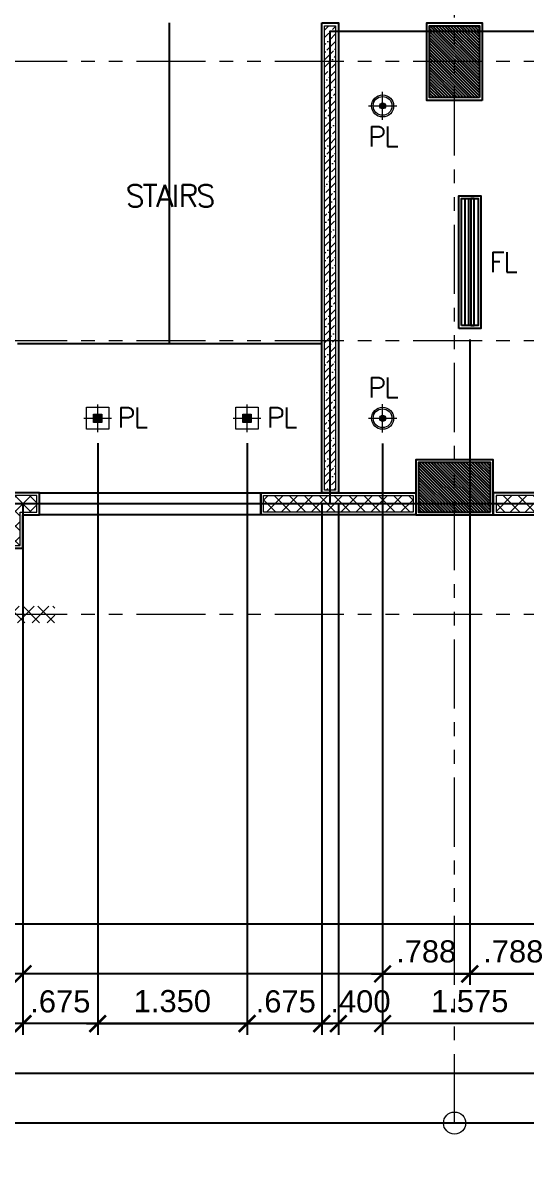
# Model space of a CAD drawing. Header units: metres. Extents: x -12400 to 1, y 0 to 106422.
# Drawn here: x -12119.01 to -12114.47, y 106331.7 to 106342.09 of the extents above; entities that cross this region are included whole.
import ezdxf

# ---------------------------------------------------------------- set-up
doc = ezdxf.new("R2010")
doc.units = ezdxf.units.M
doc.header["$PDMODE"] = 35
doc.linetypes.add('PHANTOM2', pattern=[1.25, 0.625, -0.125, 0.125, -0.125, 0.125, -0.125])
for name, color, linetype, lineweight in [('A-DIM-100', 8, 'Continuous', 0), ('DIM 001', 251, 'Continuous', 13), ('FURN', 8, 'Continuous', 5), ('HATCH', 250, 'Continuous', 5), ('LAYOUT', 1, 'Continuous', 20), ('LF 001', 51, 'Continuous', 20)]:
    doc.layers.add(name, color=color, linetype=linetype, lineweight=lineweight)
for name, color, linetype in [('E_FIX_LIGHT1', 2, 'Continuous'), ('lighting', 1, 'Continuous'), ('stone', 15, 'Continuous'), ('txt', 2, 'Continuous'), ('WALL', 7, 'Continuous')]:
    doc.layers.add(name, color=color, linetype=linetype)
doc.layers.add('GUIDELINES', color=206, linetype='Continuous', plot=False)
doc.styles.add('DIMTXT-100', font='arial.ttf')
doc.styles.add('swis721', font='swiss.ttf')
doc.styles.add('T.25', font='romans.shx', dxfattribs={"height": 0.2})
doc.dimstyles.new('D-100', dxfattribs={"dimtxt": 0.2, "dimasz": 0.15, "dimexe": 0.1, "dimexo": 0.1, "dimgap": 0.1, "dimtad": 1, "dimdec": 3, "dimzin": 4, "dimdsep": 46, "dimtxsty": 'DIMTXT-100', "dimblk": 'ARCHTICK', "dimcen": 0.2, "dimdle": 0.1, "dimclrd": 8, "dimclre": 8, "dimclrt": 2, "dimadec": 0, "dimazin": 1, "dimtfac": 1, "dimtdec": 3, "dimtofl": 0, "dimtmove": 2, "dimatfit": 3, "dimfxl": 1, "dimarcsym": 0})
doc.dimstyles.new('DIM 200', dxfattribs={"dimtxt": 200, "dimasz": 1, "dimexe": 0, "dimexo": 40, "dimgap": 50, "dimtad": 1, "dimtoh": 1, "dimdec": 0, "dimlfac": 2, "dimtxsty": 'swis721', "dimblk": 'CIR', "dimcen": 0, "dimclrd": 155, "dimclre": 155, "dimclrt": 4, "dimadec": 0, "dimazin": 0, "dimtfac": 1, "dimtdec": 0, "dimtix": 1, "dimtmove": 1, "dimatfit": 3, "dimldrblk": 'CIR', "dimfxl": 0, "dimarcsym": 0})

# ---------------------------------------------------------------- blocks, each defined once
blk = doc.blocks.new('CIR')
at = {"color": 4}
blk.add_circle((0, 0), 50, dxfattribs=at)
blk = doc.blocks.new('A$C1B753C5A')
at = {"layer": 'WALL'}
h = blk.add_hatch(dxfattribs=at)
h.set_pattern_fill('ANSI31', color=250, scale=0.15)
h.set_pattern_definition([(45, (-1494.388102653662, 303.0677240852394), (-0.01325825214724777, 0.01325825214724777), [])])
h.paths.add_polyline_path([(0.4750000000001364, 0.6749999999999545), (0.02500000000009089, 0.6749999999999545), (0.02500000000009095, 0.02499999999997721), (0.4750000000001364, 0.02499999999997721)])
at = {"color": 7}
blk.add_lwpolyline([(0, 0), (0.5000000000002274, 0), (0.5000000000002274, 0.6999999999999318), (0, 0.6999999999999318)], close=True, dxfattribs=at)
at = {"layer": 'stone', "color": 5}
blk.add_lwpolyline([(0.02500000000009095, 0.02499999999997726), (0.4750000000001364, 0.02499999999997726), (0.4750000000001364, 0.6749999999999545), (0.02500000000009095, 0.6749999999999545)], close=True, dxfattribs=at)
blk = doc.blocks.new('COLUMNS2F')
at = {"xscale": -1}
blk.add_blockref('A$C1B753C5A', (-12149.70441529414, 106330.3999565114), dxfattribs=at)
at = {"rotation": 90}
blk.add_blockref('A$C1B753C5A', (-12149.60441529414, 106326.6499565114), dxfattribs=at)
blk = doc.blocks.new('*U1968')
at = {"layer": 'HATCH'}
h = blk.add_hatch(dxfattribs=at)
h.set_pattern_fill('ANSI37', color=256, scale=0.03, angle=-180)
h.set_pattern_definition([(225, (0.3124999999343305, 0), (0.06735192090801863, -0.06735192090801868), []), (314.9999999999999, (0.3124999999343305, 0), (0.06735192090801868, 0.06735192090801861), [])])
h.paths.add_polyline_path([(0.02500000000873115, 0.1749999999883585), (0.02500000000873115, 0.02499999999417923), (1.374999999939787, 0.02499999999417923), (1.374999999939787, 0.1749999999883585)])
blk.add_lwpolyline([(0, 0.1999999999825377), (0, 0), (1.399999999933967, 0), (1.399999999933967, 0.1999999999825377)], close=True)
blk.add_lwpolyline([(0.02500000000873115, 0.1749999999883585), (0.02500000000873115, 0.02499999999417923), (1.374999999939787, 0.02499999999417923), (1.374999999939787, 0.1749999999883585)], close=True, dxfattribs=at)
blk = doc.blocks.new('*U1740')
at = {"layer": 'HATCH'}
h = blk.add_hatch(dxfattribs=at)
h.set_pattern_fill('ANSI36', color=256, scale=0.015)
h.set_pattern_definition([(45, (12095.52419102845, -106406.7665946045), (0.025256970340507, 0.09260889124852564), [0.1190625, -0.0238125, 0, -0.0238125])])
h.paths.add_polyline_path([(0.0249999999996362, 0.1249999999854481), (0.02499999999963665, 0.02499999999417923), (4.224999999947385, 0.02499999999417923), (4.224999999947385, 0.1249999999854481)])
at = {"color": 4}
blk.add_lwpolyline([(4.249999999947021, 0), (4.249999999947021, 0.1499999999796273), (0, 0.1499999999796273), (0, 0)], close=True, dxfattribs=at)
at = {"layer": 'HATCH'}
blk.add_lwpolyline([(4.224999999947385, 0.02499999999417923), (4.224999999947385, 0.1249999999854481), (0.0249999999996362, 0.1249999999854481), (0.0249999999996362, 0.02499999999417923)], close=True, dxfattribs=at)
blk = doc.blocks.new('*U1962')
at = {"layer": 'HATCH'}
h = blk.add_hatch(dxfattribs=at)
h.set_pattern_fill('ANSI37', color=256, scale=0.03, angle=-180)
h.set_pattern_definition([(225, (-0.8132692456248353, 0), (0.06735192090801863, -0.06735192090801868), []), (314.9999999999999, (-0.8132692456248353, 0), (0.06735192090801868, 0.06735192090801861), [])])
h.paths.add_polyline_path([(-0.7882692456161041, 0.1749999999883585), (-0.7882692456161041, 0.02499999999417923), (0.2492307543806217, 0.02499999999417923), (0.2492307543806217, 0.1749999999883585)])
blk.add_lwpolyline([(0, 0.1999999999825377), (0, 0), (0.2742307543748009, 0), (0.2742307543748009, 0.1999999999825377)], close=True)
blk.add_lwpolyline([(0.02500000000873115, 0.1749999999883585), (0.02500000000873115, 0.02499999999417923), (0.2492307543806217, 0.02499999999417923), (0.2492307543806217, 0.1749999999883585)], close=True, dxfattribs=at)
blk = doc.blocks.new('A$C68b8fe4d')
at = {"layer": 'HATCH'}
h = blk.add_hatch(dxfattribs=at)
h.set_pattern_fill('ANSI37', color=256, scale=0.03)
h.set_pattern_definition([(45, (12161.35441529413, -106386.5702236537), (-0.06735192090801866, 0.06735192090801866), []), (135, (12161.35441529413, -106386.5702236537), (-0.06735192090801866, -0.06735192090801864), [])])
h.paths.add_polyline_path([(10.3250000000553, 2.024999999994179), (10.3250000000553, 2.17500000000291), (10.02499999998872, 2.175000000119326), (10.02499999998872, 1.724999999991269), (10.17500000000109, 1.724999999991269), (10.17500000000109, 2.025000000110595)])
at = {"color": 8}
for points in [[(11.52499999996689, 3.55000000000291), (11.52499999996689, 6.449999999967986)], [(10.14999999995416, 3.55000000000291), (12.89999999997963, 3.55000000000291)]]:
    blk.add_lwpolyline(points, dxfattribs=at)
blk.add_lwpolyline([(10.35000000004948, 2), (10.35000000004948, 2.19999999999709), (9.999999999994543, 2.200000000113505), (9.999999999994543, 1.69999999999709), (10.19999999999527, 1.69999999999709), (10.19999999999527, 2.000000000116415)], close=True)
at = {"color": 1}
blk.add_lwpolyline([(10.35000000004948, 2.19999999999709), (12.35000000001128, 2.19999999999709), (12.35000000001128, 2.000000000043656), (10.35000000004948, 2.000000000043656)], close=True, dxfattribs=at)
at = {"layer": 'GUIDELINES'}
for points in [[(1.100000000000364, 19.59999999999127), (10.10000000000036, 19.59999999999127), (10.10000000000036, 18.89999999999418), (18.10000000000036, 18.89999999999418), (18.10000000000036, 19.59999999999127), (27.10000000000036, 19.59999999999127), (27.10000000000036, 1.099999999991269), (18.10000000000036, 1.099999999991269), (18.10000000000036, 2.100000000107684), (10.10000000000036, 2.100000000107684), (10.10000000000036, 1.099999999991269), (1.100000000000364, 1.099999999991269)], [(18.10000000000036, 2.100000000107684), (12.97500000002037, 2.100000000107684), (12.97500000002037, 6.374999999985448), (18.10000000000036, 6.374999999985448)]]:
    blk.add_lwpolyline(points, close=True, dxfattribs=at)
at = {"layer": 'HATCH'}
blk.add_lwpolyline([(10.3250000000553, 2.024999999994179), (10.3250000000553, 2.17500000000291), (10.02499999998872, 2.175000000119326), (10.02499999998872, 1.724999999991269), (10.17500000000109, 1.724999999991269), (10.17500000000109, 2.025000000110595)], close=True, dxfattribs=at)
blk.add_blockref('COLUMNS2F', (12164.05441529414, -106324.6499565114))
at = {"xscale": -1}
for name, p, rotation in [('*U1740', (12.90000000002328, 2.200000000026193), 270), ('*U1968', (12.35000000001128, 2.200000000026193), 180)]:
    blk.add_blockref(name, p, dxfattribs=dict(at, rotation=rotation))
at = {"rotation": 180}
blk.add_blockref('*U1968', (15.84999999998945, 2.200000000026193), dxfattribs=at)
at = {"xscale": -1}
blk.add_blockref('*U1962', (9.699230755062672, 1.000000000014552), dxfattribs=at)
blk = doc.blocks.new('*U1961')
at = {"layer": 'LF 001', "lineweight": 20, "ltscale": 1500}
blk.add_hatch(color=256, dxfattribs=at).paths.add_polyline_path([(-0.03750000000002274, 0.03750000000005482), (0.03749999999990905, 0.03750000000005482), (0.03749999999990905, -0.03750000000021803), (-0.03750000000002274, -0.03750000000021803)])
at = {"layer": 'LF 001', "color": 76, "lineweight": 18, "ltscale": 1500}
for points in [[(0, 0.1250000000001458), (0, -0.125000000000309)], [(-0.1250000000002274, 1.457653442393791e-13), (0.1250000000002274, 1.457653442393791e-13)]]:
    blk.add_lwpolyline(points, dxfattribs=at)
at = {"layer": 'LF 001', "ltscale": 1500}
blk.add_lwpolyline([(-0.1000000000000227, 0.1000000000000548), (0.09999999999990905, 0.1000000000000548), (0.09999999999990905, -0.100000000000218), (-0.1000000000000227, -0.100000000000218)], close=True, dxfattribs=at)
at = {"layer": 'LF 001', "lineweight": 20, "ltscale": 1500}
blk.add_lwpolyline([(-0.03750000000002274, 0.03750000000005482), (0.03749999999990905, 0.03750000000005482), (0.03749999999990905, -0.03750000000021803), (-0.03750000000002274, -0.03750000000021803)], close=True, dxfattribs=at)
blk = doc.blocks.new('L1')
at = {"layer": 'LF 001', "lineweight": 20, "ltscale": 1500}
h = blk.add_hatch(color=256, dxfattribs=at)
edge = h.paths.add_edge_path()
edge.add_arc((1.13686837721616e-13, -1.13686837721616e-13), 0.0318958546358772, 0, 360)
at = {"layer": 'LF 001', "color": 76, "lineweight": 18, "ltscale": 1500}
for points in [[(1.13686837721616e-13, 0.1499999999997499), (1.13686837721616e-13, -0.1500000000000909)], [(-0.1499999999999773, -1.13686837721616e-13), (0.1500000000000909, -1.13686837721616e-13)]]:
    blk.add_lwpolyline(points, dxfattribs=at)
at = {"layer": 'LF 001', "ltscale": 1500}
blk.add_lwpolyline([(-0.09999999999990905, -1.13686837721616e-13, -1), (0.1000000000000227, -1.13686837721616e-13, -1)], format="xyb", close=True, dxfattribs=at)
at = {"layer": 'LF 001', "lineweight": 20, "ltscale": 1500}
blk.add_circle((1.13686837721616e-13, -1.13686837721616e-13), 0.0318958546358772, dxfattribs=at)
blk = doc.blocks.new('LO')
at = {"layer": 'LAYOUT', "xscale": 1000, "yscale": 1000, "zscale": 1000}
blk.add_blockref('L1', (0, 0), dxfattribs=at)
blk = doc.blocks.new('*U1960')
at = {"layer": 'LF 001', "ltscale": 1500}
blk.add_circle((0, -3.995415109869782e-14), 0.0998520709958535, dxfattribs=at)
at = {"layer": 'lighting', "xscale": 0.0008492979043710491, "yscale": 0.0008492979043710491, "zscale": 0.0008492979043710491}
blk.add_blockref('LO', (0, -3.995415109869782e-14), dxfattribs=at)
blk = doc.blocks.new('LEDPENDANTLT')
at = {"color": 1}
for points in [[(0, 0.1999999999970896), (1.200000000000728, 0.1999999999970896), (1.200000000000728, 0), (0, 0)], [(0.02499999999417923, 0.1750000000029104), (1.175000000006548, 0.1750000000029104), (1.175000000006548, 0.02499999999417923), (0.02499999999417923, 0.02499999999417923)]]:
    blk.add_lwpolyline(points, close=True, dxfattribs=at)
at = {"color": 2}
for points in [[(1.174999999995634, 0.1100000000005821), (0.02499999999417923, 0.1100000000005821), (0.02499999999417923, 0.1399999999994179), (1.174999999995634, 0.1399999999994179)], [(1.174999999995634, 0.09000000001105946), (0.02499999999417923, 0.09000000001105946), (0.02499999999417923, 0.06000000001222361), (1.174999999995634, 0.06000000001222361)]]:
    blk.add_lwpolyline(points, close=True, dxfattribs=at)
blk = doc.blocks.new('A$Cf8c814ff')
at = {"rotation": 90}
blk.add_blockref('LEDPENDANTLT', (14.33749999999964, 3.687500000058208), dxfattribs=at)
at = {"layer": 'E_FIX_LIGHT1', "rotation": 90}
for name, p in [('*U1960', (13.45000000000073, 5.699999999982538)), ('*U1961', (10.87499999997453, 2.875)), ('*U1961', (12.22499999997672, 2.875)), ('*U1960', (13.45000000000073, 2.875000000043656))]:
    blk.add_blockref(name, p, dxfattribs=at)
at = {"layer": 'txt', "color": 6, "linetype": 'Continuous', "char_height": 0.18, "attachment_point": 5, "style": 'T.25'}
for s, insert in [('{\\T0.9;PL}', (13.45000000000073, 5.422605314335669)), ('{\\T0.9;FL}', (14.53750000000036, 4.287500000049477)), ('{\\T0.9;PL}', (13.45000000000073, 3.152394685690524)), ('{\\T0.9;PL}', (11.18602821499735, 2.882438316824846)), ('{\\T0.9;PL}', (12.53602821499953, 2.882438316824846))]:
    blk.add_mtext_dynamic_manual_height_columns(s, width=0.6453045245441018, gutter_width=0.001, heights=[0], dxfattribs=dict(at, insert=insert))
blk = doc.blocks.new('_ArchTick')
at = {"color": 0, "linetype": 'ByBlock', "const_width": 0.15}
blk.add_lwpolyline([(-0.5, -0.5), (0.5, 0.5)], dxfattribs=at)
blk = doc.blocks.new('*D964')
at = {"layer": 'DEFPOINTS', "color": 0, "transparency": 16777216}
for p in [(-12115.76296792572, 106338.3841447576), (-12114.18796792571, 106338.3841447576), (-12115.76296792572, 106333.0365394432)]:
    blk.add_point(p, dxfattribs=at)
at = {"layer": 'DIM 001', "color": 8, "lineweight": -2, "transparency": 16777216}
for p, q in [((-12115.76296792572, 106338.2841447576), (-12115.76296792572, 106332.9365394432)), ((-12114.18796792571, 106338.2841447576), (-12114.18796792571, 106332.9365394432)), ((-12114.08796792571, 106333.0365394432), (-12115.86296792572, 106333.0365394432))]:
    blk.add_line(p, q, dxfattribs=at)
at = {"layer": 'DIM 001', "color": 8, "lineweight": -2, "transparency": 16777216, "xscale": 0.15, "yscale": 0.15, "zscale": 0.15, "rotation": 180}
blk.add_blockref('_ArchTick', (-12115.76296792572, 106333.0365394432), dxfattribs=at)
at = {"layer": 'DIM 001', "color": 8, "lineweight": -2, "transparency": 16777216, "xscale": 0.15, "yscale": 0.15, "zscale": 0.15}
blk.add_blockref('_ArchTick', (-12114.18796792571, 106333.0365394432), dxfattribs=at)
at = {"layer": 'DIM 001', "color": 2, "transparency": 16777216, "insert": (-12114.97546792571, 106333.2386540407), "char_height": 0.2, "attachment_point": 5, "style": 'DIMTXT-100'}
blk.add_mtext('1.575', dxfattribs=at)
blk = doc.blocks.new('*D1015')
at = {"layer": 'DEFPOINTS', "color": 0, "transparency": 16777216}
for p in [(-12115.76296792572, 106338.3841447576), (-12116.16296792571, 106337.8365394432), (-12116.16296792571, 106333.0365394432)]:
    blk.add_point(p, dxfattribs=at)
at = {"layer": 'DIM 001', "color": 8, "lineweight": -2, "transparency": 16777216}
for p, q in [((-12115.76296792572, 106338.2841447576), (-12115.76296792572, 106332.9365394432)), ((-12116.16296792571, 106337.7365394432), (-12116.16296792571, 106332.9365394432)), ((-12115.66296792571, 106333.0365394432), (-12116.26296792571, 106333.0365394432))]:
    blk.add_line(p, q, dxfattribs=at)
at = {"layer": 'DIM 001', "color": 8, "lineweight": -2, "transparency": 16777216, "xscale": 0.15, "yscale": 0.15, "zscale": 0.15, "rotation": 180}
blk.add_blockref('_ArchTick', (-12116.16296792571, 106333.0365394432), dxfattribs=at)
at = {"layer": 'DIM 001', "color": 8, "lineweight": -2, "transparency": 16777216, "xscale": 0.15, "yscale": 0.15, "zscale": 0.15}
blk.add_blockref('_ArchTick', (-12115.76296792572, 106333.0365394432), dxfattribs=at)
at = {"layer": 'DIM 001', "color": 2, "transparency": 16777216, "insert": (-12115.96296792571, 106333.2365394432), "char_height": 0.2, "attachment_point": 5, "style": 'DIMTXT-100'}
blk.add_mtext('.400', dxfattribs=at)
blk = doc.blocks.new('*D967')
at = {"layer": 'DEFPOINTS', "color": 0, "transparency": 16777216}
for p in [(-12114.97546792571, 106339.3240394432), (-12115.76296792572, 106338.3841447576), (-12114.97546792571, 106333.4865394432)]:
    blk.add_point(p, dxfattribs=at)
at = {"layer": 'DIM 001', "color": 8, "lineweight": -2, "transparency": 16777216}
for p, q in [((-12114.97546792571, 106339.2240394432), (-12114.97546792571, 106333.3865394432)), ((-12115.76296792572, 106338.2841447576), (-12115.76296792572, 106333.3865394432)), ((-12115.86296792572, 106333.4865394432), (-12114.87546792571, 106333.4865394432))]:
    blk.add_line(p, q, dxfattribs=at)
at = {"layer": 'DIM 001', "color": 8, "lineweight": -2, "transparency": 16777216, "xscale": 0.15, "yscale": 0.15, "zscale": 0.15, "rotation": 180}
blk.add_blockref('_ArchTick', (-12115.76296792572, 106333.4865394432), dxfattribs=at)
at = {"layer": 'DIM 001', "color": 8, "lineweight": -2, "transparency": 16777216, "xscale": 0.15, "yscale": 0.15, "zscale": 0.15}
blk.add_blockref('_ArchTick', (-12114.97546792571, 106333.4865394432), dxfattribs=at)
at = {"layer": 'DIM 001', "color": 2, "transparency": 16777216, "insert": (-12115.36921792572, 106333.6886540407), "char_height": 0.2, "attachment_point": 5, "style": 'DIMTXT-100'}
blk.add_mtext('.788', dxfattribs=at)
blk = doc.blocks.new('*D968')
at = {"layer": 'DEFPOINTS', "color": 0, "transparency": 16777216}
for p in [(-12114.97546792571, 106339.3240394432), (-12114.18796792571, 106338.3841447576), (-12114.18796792571, 106333.4865394432)]:
    blk.add_point(p, dxfattribs=at)
at = {"layer": 'DIM 001', "color": 8, "lineweight": -2, "transparency": 16777216}
for p, q in [((-12114.97546792571, 106339.2240394432), (-12114.97546792571, 106333.3865394432)), ((-12114.18796792571, 106338.2841447576), (-12114.18796792571, 106333.3865394432)), ((-12115.07546792572, 106333.4865394432), (-12114.08796792571, 106333.4865394432))]:
    blk.add_line(p, q, dxfattribs=at)
at = {"layer": 'DIM 001', "color": 8, "lineweight": -2, "transparency": 16777216, "xscale": 0.15, "yscale": 0.15, "zscale": 0.15, "rotation": 180}
blk.add_blockref('_ArchTick', (-12114.97546792571, 106333.4865394432), dxfattribs=at)
at = {"layer": 'DIM 001', "color": 8, "lineweight": -2, "transparency": 16777216, "xscale": 0.15, "yscale": 0.15, "zscale": 0.15}
blk.add_blockref('_ArchTick', (-12114.18796792571, 106333.4865394432), dxfattribs=at)
at = {"layer": 'DIM 001', "color": 2, "transparency": 16777216, "insert": (-12114.58171792571, 106333.6886540407), "char_height": 0.2, "attachment_point": 5, "style": 'DIMTXT-100'}
blk.add_mtext('.788', dxfattribs=at)
blk = doc.blocks.new('*D969')
at = {"layer": 'DEFPOINTS', "color": 0, "transparency": 16777216}
for p in [(-12118.33796792574, 106338.3865394432), (-12116.98796792574, 106338.3865394432), (-12116.98796792574, 106333.0365394432)]:
    blk.add_point(p, dxfattribs=at)
at = {"layer": 'DIM 001', "color": 8, "lineweight": -2, "transparency": 16777216}
for p, q in [((-12118.33796792574, 106338.2865394432), (-12118.33796792574, 106332.9365394432)), ((-12116.98796792574, 106338.2865394432), (-12116.98796792574, 106332.9365394432)), ((-12118.43796792574, 106333.0365394432), (-12116.88796792574, 106333.0365394432))]:
    blk.add_line(p, q, dxfattribs=at)
at = {"layer": 'DIM 001', "color": 8, "lineweight": -2, "transparency": 16777216, "xscale": 0.15, "yscale": 0.15, "zscale": 0.15, "rotation": 180}
blk.add_blockref('_ArchTick', (-12118.33796792574, 106333.0365394432), dxfattribs=at)
at = {"layer": 'DIM 001', "color": 8, "lineweight": -2, "transparency": 16777216, "xscale": 0.15, "yscale": 0.15, "zscale": 0.15}
blk.add_blockref('_ArchTick', (-12116.98796792574, 106333.0365394432), dxfattribs=at)
at = {"layer": 'DIM 001', "color": 2, "transparency": 16777216, "insert": (-12117.66296792574, 106333.2387222536), "char_height": 0.2, "attachment_point": 5, "style": 'DIMTXT-100'}
blk.add_mtext('1.350', dxfattribs=at)
blk = doc.blocks.new('*D970')
at = {"layer": 'DEFPOINTS', "color": 0, "transparency": 16777216}
for p in [(-12116.98796792574, 106338.3865394432), (-12116.31296792569, 106337.8365394432), (-12116.31296792569, 106333.0365394432)]:
    blk.add_point(p, dxfattribs=at)
at = {"layer": 'DIM 001', "color": 8, "lineweight": -2, "transparency": 16777216}
for p, q in [((-12116.98796792574, 106338.2865394432), (-12116.98796792574, 106332.9365394432)), ((-12116.31296792569, 106337.7365394432), (-12116.31296792569, 106332.9365394432)), ((-12117.08796792574, 106333.0365394432), (-12116.21296792569, 106333.0365394432))]:
    blk.add_line(p, q, dxfattribs=at)
at = {"layer": 'DIM 001', "color": 8, "lineweight": -2, "transparency": 16777216, "xscale": 0.15, "yscale": 0.15, "zscale": 0.15, "rotation": 180}
blk.add_blockref('_ArchTick', (-12116.98796792574, 106333.0365394432), dxfattribs=at)
at = {"layer": 'DIM 001', "color": 8, "lineweight": -2, "transparency": 16777216, "xscale": 0.15, "yscale": 0.15, "zscale": 0.15}
blk.add_blockref('_ArchTick', (-12116.31296792569, 106333.0365394432), dxfattribs=at)
at = {"layer": 'DIM 001', "color": 2, "transparency": 16777216, "insert": (-12116.63796792572, 106333.2365394432), "char_height": 0.2, "attachment_point": 5, "style": 'DIMTXT-100'}
blk.add_mtext('.675', dxfattribs=at)
blk = doc.blocks.new('*D971')
at = {"layer": 'DEFPOINTS', "color": 0, "transparency": 16777216}
for p in [(-12118.33796792574, 106338.3865394432), (-12119.01296792572, 106337.8365394436), (-12119.01296792572, 106333.0365394432)]:
    blk.add_point(p, dxfattribs=at)
at = {"layer": 'DIM 001', "color": 8, "lineweight": -2, "transparency": 16777216}
for p, q in [((-12118.33796792574, 106338.2865394432), (-12118.33796792574, 106332.9365394432)), ((-12119.01296792572, 106337.7365394436), (-12119.01296792572, 106332.9365394432)), ((-12118.23796792574, 106333.0365394432), (-12119.11296792572, 106333.0365394432))]:
    blk.add_line(p, q, dxfattribs=at)
at = {"layer": 'DIM 001', "color": 8, "lineweight": -2, "transparency": 16777216, "xscale": 0.15, "yscale": 0.15, "zscale": 0.15, "rotation": 180}
blk.add_blockref('_ArchTick', (-12119.01296792572, 106333.0365394432), dxfattribs=at)
at = {"layer": 'DIM 001', "color": 8, "lineweight": -2, "transparency": 16777216, "xscale": 0.15, "yscale": 0.15, "zscale": 0.15}
blk.add_blockref('_ArchTick', (-12118.33796792574, 106333.0365394432), dxfattribs=at)
at = {"layer": 'DIM 001', "color": 2, "transparency": 16777216, "insert": (-12118.67546792573, 106333.2365394432), "char_height": 0.2, "attachment_point": 5, "style": 'DIMTXT-100'}
blk.add_mtext('.675', dxfattribs=at)
blk = doc.blocks.new('*D899')
at = {"layer": 'DEFPOINTS', "color": 0, "transparency": 16777216}
for p in [(-12120.61296792571, 106336.1091447575), (-12119.01296792572, 106335.6365394432), (-12120.61296792571, 106333.4865394432)]:
    blk.add_point(p, dxfattribs=at)
at = {"layer": 'DIM 001', "color": 8, "lineweight": -2, "transparency": 16777216}
for p, q in [((-12120.61296792571, 106336.0091447575), (-12120.61296792571, 106333.3865394432)), ((-12119.01296792572, 106335.5365394432), (-12119.01296792572, 106333.3865394432)), ((-12118.91296792571, 106333.4865394432), (-12120.71296792571, 106333.4865394432))]:
    blk.add_line(p, q, dxfattribs=at)
at = {"layer": 'DIM 001', "color": 8, "lineweight": -2, "transparency": 16777216, "xscale": 0.15, "yscale": 0.15, "zscale": 0.15, "rotation": 180}
blk.add_blockref('_ArchTick', (-12120.61296792571, 106333.4865394432), dxfattribs=at)
at = {"layer": 'DIM 001', "color": 8, "lineweight": -2, "transparency": 16777216, "xscale": 0.15, "yscale": 0.15, "zscale": 0.15}
blk.add_blockref('_ArchTick', (-12119.01296792572, 106333.4865394432), dxfattribs=at)
at = {"layer": 'DIM 001', "color": 2, "transparency": 16777216, "insert": (-12119.81296792571, 106333.6886540407), "char_height": 0.2, "attachment_point": 5, "style": 'DIMTXT-100'}
blk.add_mtext('1.600', dxfattribs=at)
blk = doc.blocks.new('*D1524')
at = {"layer": 'DEFPOINTS', "color": 0, "transparency": 16777216}
for p in [(-12298.64187663414, 106345.9544916112), (-12298.64187663414, 106345.9544916112), (0.5999999999949068, 0.07500000001164153)]:
    blk.add_point(p, dxfattribs=at)
at = {"layer": 'DIM 001', "color": 8, "lineweight": -2, "transparency": 16777216}
for p, q in [((0.5999999999949068, 0.1750000000116415), (0.6000000000014186, 106346.0544916112)), ((0.7000000000014186, 106345.9544916112), (-12298.74187663415, 106345.9544916112))]:
    blk.add_line(p, q, dxfattribs=at)
at = {"layer": 'DIM 001', "color": 8, "lineweight": -2, "transparency": 16777216, "xscale": 0.15, "yscale": 0.15, "zscale": 0.15, "rotation": 180}
blk.add_blockref('_ArchTick', (-12298.64187663414, 106345.9544916112), dxfattribs=at)
at = {"layer": 'DIM 001', "color": 8, "lineweight": -2, "transparency": 16777216, "xscale": 0.15, "yscale": 0.15, "zscale": 0.15}
blk.add_blockref('_ArchTick', (0.6000000000014186, 106345.9544916112), dxfattribs=at)
at = {"layer": 'DIM 001', "color": 2, "transparency": 16777216, "insert": (-6149.020938317071, 106346.1566062088), "char_height": 0.2, "attachment_point": 5, "style": 'DIMTXT-100'}
blk.add_mtext('12299.242', dxfattribs=at)
blk = doc.blocks.new('GRID1')
at = {"color": 6, "linetype": 'PHANTOM2'}
for points in [[(-12147.25441529414, 106384.7702236537), (-12147.25441529414, 106412.5702236537)], [(-12130.75441529413, 106394.3702236537), (-12163.75441529414, 106394.3702236537)], [(-12130.75441529413, 106391.8452236537), (-12163.75441529414, 106391.8452236537)], [(-12130.7544152941, 106390.3702236538), (-12163.75441529411, 106390.3702236538)], [(-12130.75441529413, 106389.3702236537), (-12163.75441529414, 106389.3702236537)]]:
    blk.add_leader(points, dimstyle='DIM 200', override={"dimasz": 0.002, "dimgap": 60, "dimtad": 0}, dxfattribs=at)

msp = doc.modelspace()

# ---------------------------------------------------------------- linework, layer by layer
at = {"layer": 'GUIDELINES'}
for points in [[(-12131.61296792572, 106359.9365394432), (-12098.61296792571, 106359.9365394432), (-12098.61296792571, 106332.1365394432), (-12131.61296792572, 106332.1365394432)], [(-12131.16296792572, 106359.4865394432), (-12099.06296792571, 106359.4865394432), (-12099.06296792571, 106332.5865394432), (-12131.16296792572, 106332.5865394432)], [(-12130.71296792572, 106359.0365394432), (-12099.51296792571, 106359.0365394432), (-12099.51296792571, 106333.0365394432), (-12130.71296792572, 106333.0365394432)], [(-12130.26296792572, 106358.5865394432), (-12099.96296792571, 106358.5865394432), (-12099.96296792571, 106333.4865394432), (-12130.26296792572, 106333.4865394432)], [(-12129.81296792572, 106358.1365394432), (-12100.41296792571, 106358.1365394432), (-12100.41296792571, 106333.9365394432), (-12129.81296792572, 106333.9365394432)]]:
    msp.add_lwpolyline(points, close=True, dxfattribs=at)

# ---------------------------------------------------------------- block references
at = {"color": 1}
msp.add_blockref('A$C68b8fe4d', (-12129.21296792572, 106335.6365394432), dxfattribs=at)
msp.add_blockref('A$Cf8c814ff', (-12129.21296792572, 106335.6365394432))
at = {"layer": 'A-DIM-100'}
msp.add_blockref('GRID1', (32.14144736842172, -52.63368421052292), dxfattribs=at)
at = {"layer": 'E_FIX_LIGHT1', "rotation": 90}
for name, p in [('*U1960', (-12115.76296792572, 106341.3365394432)), ('*U1961', (-12118.33796792574, 106338.5115394432)), ('*U1961', (-12116.98796792574, 106338.5115394432)), ('*U1960', (-12115.76296792572, 106338.5115394432))]:
    msp.add_blockref(name, p, dxfattribs=at)
at = {"layer": 'FURN', "rotation": 90}
msp.add_blockref('LEDPENDANTLT', (-12114.87546792572, 106339.3240394432), dxfattribs=at)

# ---------------------------------------------------------------- texts
at = {"linetype": 'Continuous', "insert": (-12117.68796792575, 106340.5240394431), "char_height": 0.2, "attachment_point": 5, "style": 'T.25'}
msp.add_mtext_dynamic_manual_height_columns('{\\T0.9;\\C3;STAIRS}', width=2.098464462692121, gutter_width=0.001, heights=[0], dxfattribs=at)
msp.add_mtext_dynamic_manual_height_columns('{\\T0.9;\\C3;STAIRS}', width=2.098464462692121, gutter_width=0.001, heights=[0], dxfattribs=at)

# ---------------------------------------------------------------- dimensions: what is measured, and where the dimension line sits
at = {"layer": 'DIM 001'}
for base, p1, p2, picture, middle in [((-12298.64187663414, 106345.9544916112), (0.5999999999949068, 0.07500000001164153), (-12298.64187663414, 106345.9544916112), '*D1524', (-6149.020938317071, 106346.1566062088)), ((-12114.97546792571, 106333.4865394432), (-12115.76296792572, 106338.3841447576), (-12114.97546792571, 106339.3240394432), '*D967', (-12115.36921792572, 106333.6886540407)), ((-12114.18796792571, 106333.4865394432), (-12114.97546792571, 106339.3240394432), (-12114.18796792571, 106338.3841447576), '*D968', (-12114.58171792571, 106333.6886540407)), ((-12116.98796792574, 106333.0365394432), (-12118.33796792574, 106338.3865394432), (-12116.98796792574, 106338.3865394432), '*D969', (-12117.66296792574, 106333.2387222536)), ((-12115.76296792572, 106333.0365394432), (-12114.18796792571, 106338.3841447576), (-12115.76296792572, 106338.3841447576), '*D964', (-12114.97546792571, 106333.2386540407)), ((-12120.61296792571, 106333.4865394432), (-12119.01296792572, 106335.6365394432), (-12120.61296792571, 106336.1091447575), '*D899', (-12119.81296792571, 106333.6886540407))]:
    dim = msp.add_linear_dim(base=base, p1=p1, p2=p2, dimstyle='D-100', dxfattribs=at)
    dim.commit()
    dim.dimension.update_dxf_attribs({"geometry": picture, "text_midpoint": middle})
for base, p1, p2, picture, middle in [((-12119.01296792572, 106333.0365394432), (-12118.33796792574, 106338.3865394432), (-12119.01296792572, 106337.8365394436), '*D971', (-12118.67546792573, 106333.2365394432)), ((-12116.31296792569, 106333.0365394432), (-12116.98796792574, 106338.3865394432), (-12116.31296792569, 106337.8365394432), '*D970', (-12116.63796792572, 106333.2365394432)), ((-12116.16296792571, 106333.0365394432), (-12115.76296792572, 106338.3841447576), (-12116.16296792571, 106337.8365394432), '*D1015', (-12115.96296792571, 106333.2365394432))]:
    dim = msp.add_linear_dim(base=base, p1=p1, p2=p2, dimstyle='D-100', dxfattribs=at)
    dim.commit()
    dim.dimension.update_dxf_attribs({"geometry": picture, "text_midpoint": middle, "dimtype": 160})

doc.saveas('drawing.dxf')
